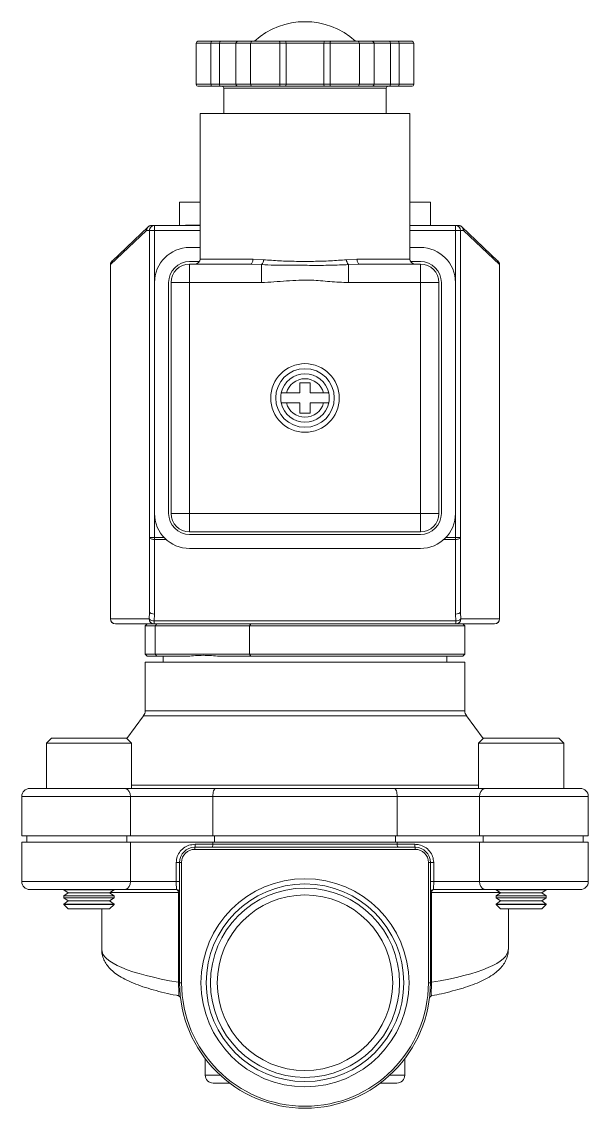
# Model space of a CAD drawing. Header units: millimetres. Extents: x 57 to 386, y 23 to 272.
# Drawn here: x 184.2 to 240.7, y 164.1 to 272.4 of the extents above; entities that cross this region are included whole.
import ezdxf

# ---------------------------------------------------------------- set-up
doc = ezdxf.new("R2010")
doc.units = ezdxf.units.MM

msp = doc.modelspace()

# ---------------------------------------------------------------- linework, layer by layer
at = {"color": 7, "lineweight": 5}
for p, q in [((203.04, 270.29), (201.58, 270.29)), ((201.58, 270.29), (201.58, 266.19)), ((201.81, 270.49), (203.17, 270.49)), ((203.89, 270.29), (203.04, 270.29)), ((203.04, 266.19), (203.04, 270.29)), ((203.17, 270.49), (204.02, 270.49)), ((203.89, 266.19), (203.89, 270.29)), ((204.02, 270.49), (205.76, 270.49)), ((207, 270.29), (205.54, 270.29)), ((205.54, 266.19), (205.54, 270.29)), ((205.76, 270.49), (207.12, 270.49)), ((209.92, 270.29), (207, 270.29)), ((207, 270.29), (207, 266.19)), ((207.12, 270.49), (209.84, 270.49)), ((209.84, 270.49), (210.46, 270.49)), ((209.92, 266.19), (209.92, 270.29)), ((210.54, 270.29), (209.92, 270.29)), ((210.46, 270.49), (214.38, 270.49)), ((210.54, 266.19), (210.54, 270.29)), ((214.3, 270.29), (210.54, 270.29)), ((214.92, 270.29), (214.3, 270.29)), ((214.3, 266.19), (214.3, 270.29)), ((214.38, 270.49), (215, 270.49)), ((217.84, 270.29), (214.92, 270.29)), ((214.92, 266.19), (214.92, 270.29)), ((215, 270.49), (217.72, 270.49)), ((217.72, 270.49), (219.08, 270.49)), ((217.84, 270.29), (217.84, 266.19)), ((219.3, 270.29), (217.84, 270.29)), ((219.08, 270.49), (220.82, 270.49)), ((219.3, 266.19), (219.3, 270.29)), ((220.82, 270.49), (221.67, 270.49)), ((220.95, 266.19), (220.95, 270.29)), ((221.8, 270.29), (220.95, 270.29)), ((221.67, 270.49), (223.03, 270.49)), ((221.8, 266.19), (221.8, 270.29)), ((223.26, 270.29), (221.8, 270.29)), ((223.26, 270.29), (223.26, 266.19)), ((201.58, 266.19), (203.04, 266.19)), ((203.17, 265.99), (201.81, 265.99)), ((203.04, 266.19), (203.89, 266.19)), ((204.02, 265.99), (203.17, 265.99)), ((205.76, 265.99), (204.02, 265.99)), ((204.32, 265.79), (204.32, 263.28)), ((205.54, 266.19), (207, 266.19)), ((207.12, 265.99), (205.76, 265.99)), ((207, 266.19), (209.92, 266.19)), ((209.84, 265.99), (207.12, 265.99)), ((210.46, 265.99), (209.84, 265.99)), ((209.92, 266.19), (210.54, 266.19)), ((214.38, 265.99), (210.46, 265.99)), ((210.54, 266.19), (214.3, 266.19)), ((214.3, 266.19), (214.92, 266.19)), ((215, 265.99), (214.38, 265.99)), ((214.92, 266.19), (217.84, 266.19)), ((217.72, 265.99), (215, 265.99)), ((219.08, 265.99), (217.72, 265.99)), ((217.84, 266.19), (219.3, 266.19)), ((220.82, 265.99), (219.08, 265.99)), ((220.52, 263.28), (220.52, 265.79)), ((221.67, 265.99), (220.82, 265.99)), ((220.95, 266.19), (221.8, 266.19)), ((223.03, 265.99), (221.67, 265.99)), ((221.8, 266.19), (223.26, 266.19)), ((201.96, 263.28), (201.96, 248.78)), ((201.96, 263.28), (222.88, 263.28)), ((222.88, 248.78), (222.88, 263.28)), ((199.92, 254.43), (199.92, 252.13)), ((199.92, 254.43), (201.96, 254.43)), ((222.88, 254.43), (224.92, 254.43)), ((224.92, 252.13), (224.92, 254.43)), ((196.63, 251.63), (193.03, 248.22)), ((193.18, 248.58), (196.78, 251.99)), ((196.91, 251.63), (196.63, 251.63)), ((196.91, 251.63), (196.92, 251.63)), ((196.91, 213.77), (196.91, 251.63)), ((197.42, 251.63), (196.92, 251.63)), ((196.92, 221.03), (196.92, 251.63)), ((197.12, 252.13), (197.42, 252.13)), ((197.42, 252.13), (197.42, 251.63)), ((197.42, 252.13), (201.96, 252.13)), ((200.52, 252.14), (201.96, 252.14)), ((200.52, 252.13), (200.52, 252.14)), ((222.88, 252.13), (227.42, 252.13)), ((227.42, 251.63), (227.42, 252.13)), ((227.42, 252.13), (227.72, 252.13)), ((227.92, 251.63), (227.42, 251.63)), ((227.92, 251.63), (227.92, 221.03)), ((227.92, 251.63), (227.93, 251.63)), ((227.93, 251.63), (227.93, 213.77)), ((228.21, 251.63), (227.93, 251.63)), ((228.06, 251.99), (231.66, 248.58)), ((231.81, 248.22), (228.21, 251.63)), ((201.96, 249.93), (200.92, 249.93)), ((223.92, 249.93), (222.88, 249.93)), ((193.03, 248.22), (193.03, 212.93)), ((193.03, 248.22), (193.03, 212.93)), ((201.89, 248.53), (200.92, 248.53)), ((200.92, 248.28), (200.92, 246.43)), ((200.92, 248.28), (206.99, 248.28)), ((208.09, 248.22), (206.99, 248.28)), ((207.24, 248.78), (208.28, 248.71)), ((208.09, 248.22), (208.09, 246.43)), ((216.56, 248.71), (217.6, 248.78)), ((217.85, 248.28), (216.75, 248.22)), ((216.75, 248.22), (216.75, 246.43)), ((217.85, 248.28), (223.92, 248.28)), ((223.92, 248.53), (222.95, 248.53)), ((223.92, 248.28), (223.92, 246.43)), ((231.81, 212.93), (231.81, 248.22)), ((231.81, 212.93), (231.81, 248.22)), ((197.42, 246.43), (197.42, 223.43)), ((198.82, 246.43), (198.82, 223.43)), ((199.07, 223.43), (199.07, 246.43)), ((199.07, 246.43), (200.92, 246.43)), ((200.92, 246.43), (200.92, 223.43)), ((208.09, 246.43), (200.92, 246.43)), ((223.92, 246.43), (216.75, 246.43)), ((223.92, 223.43), (223.92, 246.43)), ((223.92, 246.43), (225.77, 246.43)), ((225.77, 246.43), (225.77, 223.43)), ((226.02, 223.43), (226.02, 246.43)), ((227.42, 223.43), (227.42, 246.43)), ((212.92, 236.43), (211.92, 236.43)), ((211.92, 236.43), (211.92, 235.43)), ((212.92, 235.43), (212.92, 236.43)), ((211.92, 235.43), (210.57, 235.43)), ((214.27, 235.43), (212.92, 235.43)), ((210.57, 234.43), (211.92, 234.43)), ((211.92, 234.43), (211.92, 233.43)), ((212.92, 233.43), (212.92, 234.43)), ((212.92, 234.43), (214.27, 234.43)), ((211.92, 233.43), (212.92, 233.43)), ((200.92, 223.43), (199.07, 223.43)), ((200.92, 223.43), (200.92, 221.58)), ((200.92, 223.43), (223.92, 223.43)), ((223.92, 223.43), (223.92, 221.58)), ((223.92, 223.43), (225.77, 223.43)), ((196.92, 221.03), (197.42, 221.03)), ((196.92, 213.77), (196.92, 221.03)), ((197.42, 221.03), (197.42, 220.83)), ((223.92, 221.58), (200.92, 221.58)), ((200.92, 221.33), (223.92, 221.33)), ((227.42, 220.83), (227.42, 221.03)), ((227.42, 221.03), (227.92, 221.03)), ((227.92, 221.03), (227.92, 213.77)), ((197.42, 220.83), (197.42, 213.39)), ((200.92, 219.93), (223.92, 219.93)), ((227.42, 213.39), (227.42, 220.83)), ((196.88, 212.93), (196.92, 213.56)), ((196.91, 213.77), (196.92, 213.77)), ((197.42, 213.39), (197.37, 212.73)), ((227.47, 212.73), (227.42, 213.39)), ((227.92, 213.77), (227.93, 213.77)), ((227.92, 213.56), (227.96, 212.93)), ((193.03, 212.93), (196.88, 212.93)), ((197.37, 212.43), (193.53, 212.43)), ((196.69, 212.43), (196.49, 212.23)), ((197.37, 212.73), (227.47, 212.73)), ((197.37, 212.73), (197.37, 212.43)), ((227.47, 212.43), (197.37, 212.43)), ((197.47, 212.23), (197.65, 212.43)), ((207.01, 212.43), (206.9, 212.23)), ((227.47, 212.43), (227.47, 212.73)), ((231.31, 212.43), (227.47, 212.43)), ((227.96, 212.93), (231.81, 212.93)), ((228.36, 212.23), (228.16, 212.43)), ((196.49, 212.23), (196.49, 209.4)), ((197.47, 212.23), (196.49, 212.23)), ((206.9, 212.23), (197.47, 212.23)), ((197.47, 209.4), (197.47, 212.23)), ((228.36, 212.23), (206.9, 212.23)), ((206.9, 209.4), (206.9, 212.23)), ((228.36, 209.4), (228.36, 212.23)), ((196.49, 209.4), (196.69, 209.2)), ((196.49, 209.4), (197.47, 209.4)), ((197.65, 209.2), (196.69, 209.2)), ((197.65, 209.2), (197.47, 209.4)), ((197.47, 209.4), (206.9, 209.4)), ((200.74, 209.2), (197.65, 209.2)), ((198.27, 209.2), (198.27, 208.59)), ((207.01, 209.2), (203.91, 209.2)), ((206.9, 209.4), (228.36, 209.4)), ((206.9, 209.4), (207.01, 209.2)), ((228.16, 209.2), (207.01, 209.2)), ((226.57, 208.59), (226.57, 209.2)), ((228.16, 209.2), (228.36, 209.4)), ((196.49, 208.59), (196.49, 203.75)), ((228.36, 208.59), (196.49, 208.59)), ((228.36, 203.75), (228.36, 208.59)), ((196.33, 203.27), (194.64, 201)), ((230.2, 201), (228.51, 203.27)), ((187.13, 201.02), (186.63, 200.52)), ((186.63, 200.52), (186.63, 196.02)), ((186.63, 200.52), (195.13, 200.52)), ((187.13, 201.02), (194.63, 201.02)), ((195.13, 200.52), (194.63, 201.02)), ((195.13, 196.02), (195.13, 200.52)), ((230.22, 201.02), (229.72, 200.52)), ((229.72, 200.52), (229.72, 196.02)), ((229.72, 200.52), (238.22, 200.52)), ((230.22, 201.02), (237.72, 201.02)), ((238.22, 200.52), (237.72, 201.02)), ((238.22, 196.02), (238.22, 200.52)), ((184.98, 196.02), (194.47, 196.02)), ((194.47, 196.02), (203.51, 196.02)), ((203.51, 196.02), (221.33, 196.02)), ((221.33, 196.02), (230.38, 196.02)), ((230.38, 196.02), (239.87, 196.02)), ((184.18, 195.22), (184.18, 191.31)), ((195.01, 191.31), (195.01, 195.22)), ((203.23, 195.22), (195.01, 195.22)), ((203.23, 195.22), (203.23, 191.31)), ((221.61, 195.22), (203.23, 195.22)), ((229.83, 195.22), (221.61, 195.22)), ((221.61, 191.31), (221.61, 195.22)), ((229.83, 195.22), (229.83, 191.31)), ((240.67, 191.31), (240.67, 195.22)), ((195.01, 191.31), (184.18, 191.31)), ((184.18, 190.65), (184.18, 186.74)), ((184.18, 190.65), (195.01, 190.65)), ((184.68, 191.31), (184.68, 190.65)), ((194.67, 190.65), (194.67, 191.31)), ((203.23, 191.31), (195.01, 191.31)), ((195.01, 186.74), (195.01, 190.65)), ((195.01, 190.65), (203.23, 190.65)), ((221.61, 191.31), (203.23, 191.31)), ((203.23, 190.45), (203.23, 190.65)), ((203.23, 190.65), (221.61, 190.65)), ((203.4, 190.65), (203.4, 191.31)), ((221.44, 190.65), (221.44, 191.31)), ((229.83, 191.31), (221.61, 191.31)), ((221.61, 190.45), (221.61, 190.65)), ((221.61, 190.65), (229.83, 190.65)), ((240.67, 191.31), (229.83, 191.31)), ((229.83, 186.74), (229.83, 190.65)), ((229.83, 190.65), (240.67, 190.65)), ((230.17, 190.65), (230.17, 191.31)), ((240.17, 190.65), (240.17, 191.31)), ((240.67, 186.74), (240.67, 190.65)), ((201.42, 189.95), (201.42, 190.15)), ((201.42, 190.15), (223.42, 190.15)), ((223.42, 189.95), (201.42, 189.95)), ((201.46, 190.45), (203.23, 190.45)), ((203.23, 190.45), (221.61, 190.45)), ((221.61, 190.45), (223.38, 190.45)), ((223.42, 190.15), (223.42, 189.95)), ((199.59, 186.74), (199.59, 188.65)), ((199.59, 188.65), (199.92, 188.65)), ((200.12, 188.65), (199.92, 188.65)), ((199.92, 176.65), (199.92, 188.65)), ((200.12, 188.65), (200.12, 176.65)), ((224.72, 176.65), (224.72, 188.65)), ((224.92, 188.65), (224.72, 188.65)), ((224.92, 188.65), (224.92, 176.65)), ((225.25, 188.65), (224.92, 188.65)), ((225.25, 188.65), (225.25, 186.74)), ((195.01, 186.74), (199.59, 186.74)), ((199.92, 186.74), (199.59, 186.74)), ((225.25, 186.74), (224.92, 186.74)), ((225.25, 186.74), (229.83, 186.74)), ((194.47, 185.94), (184.98, 185.94)), ((188.38, 185.94), (188.38, 185.93)), ((188.38, 185.93), (188.82, 185.62)), ((188.38, 185.93), (190.88, 185.93)), ((188.82, 185.62), (188.38, 185.3)), ((188.38, 185.3), (188.38, 185.13)), ((188.38, 185.3), (190.88, 185.3)), ((188.82, 185.62), (190.88, 185.62)), ((190.88, 185.93), (193.38, 185.93)), ((190.88, 185.62), (192.93, 185.62)), ((190.88, 185.3), (193.38, 185.3)), ((192.93, 185.62), (193.38, 185.93)), ((193.38, 185.3), (192.93, 185.62)), ((193.38, 185.93), (193.38, 185.94)), ((193.38, 185.13), (193.38, 185.3)), ((199.62, 185.94), (194.47, 185.94)), ((199.92, 185.64), (199.81, 185.64)), ((199.81, 176.71), (199.81, 185.64)), ((224.92, 185.64), (225.03, 185.64)), ((225.03, 185.64), (225.03, 176.71)), ((230.38, 185.94), (225.22, 185.94)), ((239.87, 185.94), (230.38, 185.94)), ((231.47, 185.94), (231.47, 185.93)), ((231.47, 185.93), (231.91, 185.62)), ((231.47, 185.93), (233.97, 185.93)), ((231.91, 185.62), (231.47, 185.3)), ((231.47, 185.3), (231.47, 185.13)), ((231.47, 185.3), (233.97, 185.3)), ((231.91, 185.62), (233.97, 185.62)), ((233.97, 185.93), (236.47, 185.93)), ((233.97, 185.62), (236.02, 185.62)), ((233.97, 185.3), (236.47, 185.3)), ((236.02, 185.62), (236.47, 185.93)), ((236.47, 185.3), (236.02, 185.62)), ((236.47, 185.93), (236.47, 185.94)), ((236.47, 185.13), (236.47, 185.3)), ((188.38, 185.13), (188.82, 184.82)), ((188.38, 185.13), (190.88, 185.13)), ((188.82, 184.82), (188.38, 184.5)), ((188.38, 184.5), (188.38, 184.46)), ((188.38, 184.5), (190.88, 184.5)), ((188.38, 184.46), (188.82, 184.02)), ((188.38, 184.46), (193.38, 184.46)), ((188.82, 184.82), (190.88, 184.82)), ((190.88, 185.13), (193.38, 185.13)), ((190.88, 184.82), (192.93, 184.82)), ((190.88, 184.5), (193.38, 184.5)), ((192.93, 184.82), (193.38, 185.13)), ((193.38, 184.5), (192.93, 184.82)), ((192.93, 184.02), (193.38, 184.46)), ((193.38, 184.46), (193.38, 184.5)), ((231.47, 185.13), (231.91, 184.82)), ((231.47, 185.13), (233.97, 185.13)), ((231.91, 184.82), (231.47, 184.5)), ((231.47, 184.5), (231.47, 184.46)), ((231.47, 184.5), (233.97, 184.5)), ((231.47, 184.46), (231.91, 184.02)), ((231.47, 184.46), (236.47, 184.46)), ((231.91, 184.82), (233.97, 184.82)), ((233.97, 185.13), (236.47, 185.13)), ((233.97, 184.82), (236.02, 184.82)), ((233.97, 184.5), (236.47, 184.5)), ((236.02, 184.82), (236.47, 185.13)), ((236.47, 184.5), (236.02, 184.82)), ((236.02, 184.02), (236.47, 184.46)), ((236.47, 184.46), (236.47, 184.5)), ((188.82, 184.02), (192.93, 184.02)), ((192.15, 184.02), (192.15, 179.97)), ((231.91, 184.02), (236.02, 184.02)), ((232.7, 179.97), (232.7, 184.02)), ((199.81, 176.66), (199.81, 176.71)), ((199.92, 176.71), (199.81, 176.71)), ((200.12, 176.65), (199.92, 176.65)), ((224.92, 176.65), (224.72, 176.65)), ((224.92, 176.71), (225.03, 176.71)), ((225.03, 176.71), (225.03, 176.66)), ((202.47, 169.08), (202.47, 167.45)), ((222.37, 167.45), (222.37, 169.08)), ((204.92, 166.65), (203.27, 166.65)), ((221.57, 166.65), (219.92, 166.65))]:
    msp.add_line(p, q, dxfattribs=at)
at = {"color": 8, "lineweight": 5}
for p, q in [((205.54, 270.29), (203.89, 270.29)), ((220.95, 270.29), (219.3, 270.29)), ((203.89, 266.19), (205.54, 266.19)), ((220.52, 265.79), (204.32, 265.79)), ((219.3, 266.19), (220.95, 266.19)), ((197.42, 251.63), (197.42, 246.43)), ((201.96, 251.63), (197.42, 251.63)), ((227.42, 251.63), (222.88, 251.63)), ((227.42, 246.43), (227.42, 251.63)), ((193.03, 248.22), (193.03, 248.22)), ((201.96, 248.78), (207.24, 248.78)), ((217.6, 248.78), (222.88, 248.78)), ((231.81, 248.22), (231.81, 248.22)), ((197.42, 223.43), (197.42, 221.03)), ((227.42, 221.03), (227.42, 223.43)), ((197.42, 221.03), (198.37, 221.03)), ((226.47, 221.03), (227.42, 221.03)), ((198.57, 220.83), (197.42, 220.83)), ((227.42, 220.83), (226.27, 220.83)), ((193.03, 212.93), (193.03, 212.93)), ((231.81, 212.93), (231.81, 212.93)), ((196.49, 203.75), (228.36, 203.75)), ((228.51, 203.27), (196.33, 203.27)), ((195.13, 196.34), (229.72, 196.34)), ((195.01, 195.22), (184.18, 195.22)), ((240.67, 195.22), (229.83, 195.22)), ((184.18, 186.74), (195.01, 186.74)), ((229.83, 186.74), (240.67, 186.74)), ((199.81, 185.64), (192.96, 185.64)), ((231.88, 185.64), (225.03, 185.64)), ((202.47, 167.45), (203.96, 167.45)), ((220.88, 167.45), (222.37, 167.45))]:
    msp.add_line(p, q, dxfattribs=at)
at = {"color": 7, "lineweight": 5, "flags": 128}
for points in [[(207.24, 248.78), (207.23, 248.68), (207.22, 248.58), (207.2, 248.5), (207.16, 248.42), (207.13, 248.36), (207.08, 248.31), (207.04, 248.29), (206.99, 248.28)], [(217.6, 248.78), (217.61, 248.68), (217.62, 248.58), (217.64, 248.5), (217.68, 248.42), (217.71, 248.36), (217.76, 248.31), (217.8, 248.29), (217.85, 248.28)], [(196.92, 221.03), (196.93, 220.99), (196.96, 220.95), (197, 220.92), (197.07, 220.89), (197.14, 220.86), (197.23, 220.85), (197.32, 220.83), (197.42, 220.83)], [(227.42, 220.83), (227.52, 220.83), (227.61, 220.85), (227.7, 220.86), (227.77, 220.89), (227.84, 220.92), (227.88, 220.95), (227.91, 220.99), (227.92, 221.03)], [(203.23, 195.22), (203.24, 195.37), (203.25, 195.52), (203.28, 195.66), (203.31, 195.78), (203.35, 195.88), (203.4, 195.95), (203.45, 196), (203.51, 196.02)], [(221.61, 195.22), (221.6, 195.37), (221.59, 195.52), (221.56, 195.66), (221.53, 195.78), (221.49, 195.88), (221.44, 195.95), (221.39, 196), (221.33, 196.02)], [(203.23, 190.45), (203.23, 190.39), (203.22, 190.33), (203.21, 190.28), (203.2, 190.23), (203.19, 190.2), (203.17, 190.17), (203.15, 190.15), (203.13, 190.15)], [(221.61, 190.45), (221.61, 190.39), (221.62, 190.33), (221.63, 190.28), (221.64, 190.23), (221.66, 190.2), (221.67, 190.17), (221.69, 190.15), (221.71, 190.15)], [(199.81, 185.64), (199.8, 185.69), (199.79, 185.75), (199.78, 185.8), (199.75, 185.85), (199.72, 185.88), (199.69, 185.91), (199.66, 185.93), (199.62, 185.94)], [(225.22, 185.94), (225.18, 185.93), (225.15, 185.91), (225.12, 185.88), (225.09, 185.85), (225.06, 185.8), (225.05, 185.75), (225.04, 185.69), (225.03, 185.64)]]:
    msp.add_lwpolyline(points, dxfattribs=at)
at = {"color": 7, "lineweight": 5}
for centre, radius in [((212.42, 234.93), 3.42), ((212.42, 234.93), 2.92), ((212.42, 176.65), 10.37), ((212.42, 176.65), 9.85), ((212.42, 176.65), 9.43), ((212.42, 176.65), 8.75)]:
    msp.add_circle(centre, radius, dxfattribs=at)
for centre, radius, start, end in [((212.42, 264.93), 7.5, 47.8451, 132.1549), ((204.12, 265.79), 0.2, 0, 90), ((220.72, 265.79), 0.2, 90, 180), ((197.12, 251.63), 0.497, 90.3719, 180.3658), ((197.11, 251.64), 0.483, 133.633, 181.576), ((197.12, 251.63), 0.5, 90, 133.4926), ((197.42, 251.63), 0.5, 90, 180), ((227.42, 251.63), 0.5, 0, 90), ((227.72, 251.63), 0.497, 359.634, 89.6279), ((227.72, 251.63), 0.5, 46.5074, 90), ((227.73, 251.64), 0.483, 358.4249, 46.3661), ((200.92, 246.43), 3.5, 90, 180), ((223.92, 246.43), 3.5, 0, 90), ((193.53, 248.22), 0.5, 133.4926, 180), ((193.52, 248.23), 0.483, 133.6344, 181.5747), ((200.92, 246.43), 2.1, 90, 180), ((200.92, 246.43), 1.85, 90, 180), ((201.46, 248.78), 0.5, 270, 0), ((207.63, 248.7), 0.659, 314.4107, 1.3391), ((217.22, 248.7), 0.659, 178.6609, 225.5893), ((223.38, 248.78), 0.5, 180, 270), ((223.92, 246.43), 2.1, 0, 90), ((223.92, 246.43), 1.85, 0, 90), ((231.31, 248.22), 0.5, 0, 46.5074), ((231.32, 248.23), 0.483, 358.428, 46.365), ((212.42, 234.93), 2.42, 11.9239, 168.0761), ((212.42, 234.93), 1.92, 15.0948, 164.9052), ((212.42, 234.93), 2.42, 168.0761, 191.9239), ((212.42, 234.93), 2.42, 348.0761, 11.9239), ((212.42, 234.93), 2.42, 191.9239, 348.0761), ((212.42, 234.93), 1.92, 195.0948, 344.9052), ((200.92, 223.43), 3.5, 180, 270), ((200.92, 223.43), 2.1, 180, 270), ((200.92, 223.43), 1.85, 180, 270), ((223.92, 223.43), 1.85, 270, 0), ((223.92, 223.43), 3.5, 270, 0), ((223.92, 223.43), 2.1, 270, 0), ((196.5, 213.59), 0.425, 356.0202, 359.9569), ((228.34, 213.59), 0.427, 180.0593, 183.9783), ((193.53, 212.93), 0.5, 180, 270), ((193.53, 212.92), 0.497, 179.6333, 269.629), ((197.33, 213.32), 0.595, 221.3872, 274.587), ((197.38, 212.92), 0.497, 179.6338, 269.629), ((227.51, 213.32), 0.595, 265.4135, 318.6123), ((227.46, 212.92), 0.497, 270.3712, 0.366), ((231.31, 212.93), 0.5, 270, 0), ((231.31, 212.92), 0.497, 270.3712, 0.366), ((195.69, 203.75), 0.8, 323.3146, 0), ((229.16, 203.75), 0.8, 180, 216.6854), ((184.98, 195.22), 0.8, 90, 180), ((194.31, 195.32), 0.71, 351.32, 77.1993), ((230.53, 195.32), 0.71, 102.8003, 188.6804), ((239.87, 195.22), 0.8, 0, 90), ((201.42, 188.65), 1.5, 90, 180), ((201.42, 188.65), 1.3, 90, 180), ((200.83, 190.37), 0.633, 339.0739, 6.6961), ((224.01, 190.37), 0.633, 173.3068, 200.9232), ((223.42, 188.65), 1.5, 0, 90), ((223.42, 188.65), 1.3, 0, 90), ((184.98, 186.74), 0.8, 180, 270), ((194.31, 186.63), 0.71, 282.8007, 8.6799), ((230.53, 186.63), 0.71, 171.3198, 257.1996), ((239.87, 186.74), 0.8, 270, 0), ((199.62, 185.64), 0.3, 0, 90), ((225.22, 185.64), 0.3, 90, 180), ((199.82, 176.23), 0.425, 77.0315, 92.2978), ((212.42, 176.65), 12.5, 180, 0), ((212.42, 176.65), 12.3, 180, 0), ((225.02, 176.23), 0.425, 87.7012, 102.9695), ((203.27, 167.45), 0.8, 180, 270), ((221.57, 167.45), 0.8, 270, 0)]:
    msp.add_arc(centre, radius, start, end, dxfattribs=at)
for centre, major_axis, ratio, start_param, end_param in [((201.81, 270.29), (0.231, 0), 0.866025, 1.570796, 3.141593), ((203.17, 270.29), (0, 0.2), 0.658919, 0, 1.570796), ((204.02, 270.29), (0, 0.2), 0.658919, 0, 1.570796), ((205.76, 270.29), (0.215, 0), 0.931852, 1.570796, 3.141593), ((207.12, 270.29), (0, 0.2), 0.57735, 0, 1.570796), ((209.84, 270.29), (0, 0.2), 0.414214, 4.712389, 6.283185), ((210.46, 270.29), (0, 0.2), 0.414214, 4.712389, 6.283185), ((214.38, 270.29), (0, 0.2), 0.414214, 0, 1.570796), ((215, 270.29), (0, 0.2), 0.414214, 0, 1.570796), ((217.72, 270.29), (0, 0.2), 0.57735, 4.712389, 6.283185), ((219.08, 270.29), (0.215, 0), 0.931852, 0, 1.570796), ((220.82, 270.29), (0, 0.2), 0.658919, 4.712389, 6.283185), ((221.67, 270.29), (0, 0.2), 0.658919, 4.712389, 6.283185), ((223.03, 270.29), (-0.231, 0), 0.866025, 3.141593, 4.712389), ((201.81, 266.19), (-0.231, 0), 0.866025, 0, 1.570796), ((203.17, 266.19), (0, 0.2), 0.658919, 1.570796, 3.141593), ((204.02, 266.19), (0, 0.2), 0.658919, 1.570796, 3.141593), ((205.76, 266.19), (0.215, 0), 0.931852, 3.141593, 4.712389), ((207.12, 266.19), (0, 0.2), 0.57735, 1.570796, 3.141593), ((209.84, 266.19), (0, 0.2), 0.414214, 3.141593, 4.712389), ((210.46, 266.19), (0, 0.2), 0.414214, 3.141593, 4.712389), ((214.38, 266.19), (0, 0.2), 0.414214, 1.570796, 3.141593), ((215, 266.19), (0, 0.2), 0.414214, 1.570796, 3.141593), ((217.72, 266.19), (0, 0.2), 0.57735, 3.141593, 4.712389), ((219.08, 266.19), (0.215, 0), 0.931852, 4.712389, 6.283185), ((220.82, 266.19), (0, 0.2), 0.658919, 3.141593, 4.712389), ((221.67, 266.19), (0, 0.2), 0.658919, 3.141593, 4.712389), ((223.03, 266.19), (-0.231, 0), 0.866025, 1.570796, 3.141593), ((197.42, 251.63), (0.506, 0), 0.987372, 1.570796, 3.141593), ((227.42, 251.63), (0.506, 0), 0.987372, 0, 1.570796), ((197.91, 228), (0.98, 14.44), 0.011953, 2.968069, 3.114771), ((197.42, 228), (0.49, 14.41), 0.005545, 2.981082, 3.127784), ((197.42, 213.59), (0.501, 0), 0.398296, 3.288324, 4.712418), ((197.42, 213.59), (0.5, -0.035), 0.397474, 3.316178, 4.740272), ((227.42, 213.59), (0.5, 0.035), 0.397474, 4.684506, 6.1086), ((227.42, 213.59), (0.501, 0), 0.398296, 4.71236, 6.136454), ((227.42, 228), (-0.49, 14.41), 0.005545, 3.155401, 3.302104), ((226.93, 228), (-0.98, 14.44), 0.011953, 3.168414, 3.315117)]:
    msp.add_ellipse(centre, major_axis=major_axis, ratio=ratio, start_param=start_param, end_param=end_param, dxfattribs=at)
at = {"color": 8, "lineweight": 5}
for start_param, end_param in [(3.140901, 4.040949), (5.383829, 6.282431)]:
    msp.add_ellipse((212.42, 179.97), major_axis=(20.27, 0), ratio=0.205528, start_param=start_param, end_param=end_param, dxfattribs=at)
at = {"color": 7, "lineweight": 5}
for points, knots in [([(216.75, 248.22), (216.16, 248.2), (214.96, 248.14), (213.1, 248.15), (211.22, 248.15), (209.54, 248.15), (208.51, 248.2), (208.09, 248.22)], [0, 0, 0, 0, 0.210398, 0.424644, 0.635055, 0.849598, 1, 1, 1, 1]), ([(208.28, 248.71), (208.81, 248.67), (209.87, 248.58), (211.55, 248.54), (213.27, 248.54), (214.97, 248.58), (216.03, 248.67), (216.56, 248.71)], [0, 0, 0, 0, 0.196982, 0.399627, 0.598173, 0.802321, 1, 1, 1, 1]), ([(216.75, 246.43), (216.14, 246.46), (214.9, 246.51), (212.85, 246.74), (210.57, 246.59), (208.91, 246.48), (208.09, 246.43)], [0, 0, 0, 0, 0.213435, 0.427094, 0.713124, 1, 1, 1, 1]), ([(210.57, 235.43), (210.51, 235.43), (210.39, 235.43), (210.23, 235.43), (210.12, 235.43), (210.06, 235.43), (210.05, 235.43), (210.05, 235.43)], [0, 0, 0, 0, 0.2229168, 0.4460203, 0.6643293, 0.8768758, 1, 1, 1, 1]), ([(214.79, 235.43), (214.78, 235.43), (214.77, 235.43), (214.69, 235.43), (214.56, 235.43), (214.42, 235.43), (214.32, 235.43), (214.27, 235.43)], [0, 0, 0, 0, 0.207999, 0.415936, 0.625589, 0.839603, 1, 1, 1, 1]), ([(210.05, 234.43), (210.06, 234.43), (210.07, 234.43), (210.15, 234.43), (210.28, 234.43), (210.42, 234.43), (210.52, 234.43), (210.57, 234.43)], [0, 0, 0, 0, 0.207999, 0.415936, 0.625585, 0.839603, 1, 1, 1, 1]), ([(214.27, 234.43), (214.33, 234.43), (214.45, 234.43), (214.61, 234.43), (214.72, 234.43), (214.78, 234.43), (214.79, 234.43), (214.79, 234.43)], [0, 0, 0, 0, 0.222917, 0.446017, 0.664327, 0.876876, 1, 1, 1, 1]), ([(203.91, 209.2), (203.36, 209.24), (202.24, 209.33), (201.24, 209.24), (200.74, 209.2)], [0, 0, 0, 0, 0.496963, 1, 1, 1, 1]), ([(199.59, 188.65), (199.6, 188.79), (199.62, 189.14), (199.87, 189.65), (200.29, 190.09), (200.84, 190.39), (201.25, 190.43), (201.46, 190.45)], [0, 0, 0, 0, 0.151734, 0.362949, 0.573495, 0.785962, 1, 1, 1, 1]), ([(223.38, 190.45), (223.52, 190.44), (223.87, 190.41), (224.39, 190.2), (224.87, 189.79), (225.19, 189.25), (225.23, 188.85), (225.25, 188.65)], [0, 0, 0, 0, 0.146667, 0.362928, 0.578123, 0.789899, 1, 1, 1, 1]), ([(199.62, 185.94), (199.62, 185.94), (199.61, 185.95), (199.6, 186.05), (199.59, 186.23), (199.59, 186.46), (199.59, 186.63), (199.59, 186.72), (199.59, 186.74)], [0, 0, 0, 0, 0.144947, 0.360198, 0.574051, 0.78695, 0.968923, 1, 1, 1, 1]), ([(225.25, 186.74), (225.25, 186.68), (225.25, 186.53), (225.25, 186.31), (225.24, 186.1), (225.23, 185.97), (225.22, 185.94), (225.22, 185.94), (225.22, 185.94)], [0, 0, 0, 0, 0.137169, 0.351408, 0.567018, 0.783259, 0.964849, 1, 1, 1, 1]), ([(192.16, 179.98), (192.16, 179.9), (192.14, 179.63), (192.26, 179.19), (192.48, 178.69), (192.8, 178.24), (193.22, 177.81), (193.77, 177.39), (194.46, 176.99), (195.29, 176.61), (196.24, 176.26), (197.27, 175.94), (198.39, 175.65), (199.23, 175.47), (199.71, 175.38), (199.77, 175.37)], [0, 0, 0, 0, 0.027621, 0.092353, 0.157311, 0.225935, 0.302016, 0.389227, 0.488191, 0.59259, 0.694643, 0.793902, 0.891048, 0.986669, 1, 1, 1, 1]), ([(225.08, 175.37), (225.4, 175.43), (226.13, 175.58), (227.16, 175.83), (228.2, 176.13), (229.15, 176.45), (230.02, 176.81), (230.8, 177.22), (231.44, 177.66), (231.94, 178.12), (232.3, 178.59), (232.54, 179.08), (232.68, 179.55), (232.68, 179.85), (232.68, 179.96)], [0, 0, 0, 0, 0.074916, 0.169987, 0.266166, 0.363815, 0.463473, 0.565902, 0.671708, 0.756684, 0.830201, 0.896704, 0.959529, 1, 1, 1, 1]), ([(199.77, 175.36), (199.79, 175.36), (199.85, 175.35), (199.91, 175.3), (199.96, 175.25), (199.98, 175.21), (200, 175.17), (200.01, 175.14), (200.01, 175.12), (200.01, 175.12), (200.01, 175.11), (200.01, 175.11), (200.01, 175.11), (200.02, 175.11), (200.01, 175.12), (200.01, 175.16), (200.01, 175.19)], [0, 0, 0, 0, 0.078172, 0.154777, 0.21955, 0.273395, 0.315933, 0.346217, 0.3593, 0.365961, 0.371177, 0.378428, 0.392232, 0.42963, 0.591022, 1, 1, 1, 1]), ([(224.83, 175.14), (224.83, 175.14), (224.84, 175.17), (224.87, 175.23), (224.93, 175.31), (225.01, 175.35), (225.06, 175.36), (225.07, 175.36)], [0, 0, 0, 0, 0.041837, 0.29054, 0.54087, 0.879651, 1, 1, 1, 1])]:
    msp.add_open_spline(points, degree=3, knots=knots, dxfattribs=at)
at = {"color": 8, "lineweight": 5}
for points, knots in [([(199.77, 175.38), (199.79, 175.38), (199.82, 175.38), (199.83, 175.58), (199.83, 175.86), (199.82, 176.23), (199.81, 176.51), (199.81, 176.66)], [0, 0, 0, 0, 0.257428, 0.462929, 0.645243, 0.823118, 1, 1, 1, 1]), ([(225.03, 176.66), (225.03, 176.52), (225.03, 176.36), (225.02, 176.07), (225.01, 175.91), (225.01, 175.68), (225.01, 175.48), (225.03, 175.35), (225.06, 175.38), (225.07, 175.39)], [0, 0, 0, 0, 0.168299, 0.199322, 0.396169, 0.406235, 0.616719, 0.878248, 1, 1, 1, 1])]:
    msp.add_open_spline(points, degree=3, knots=knots, dxfattribs=at)

doc.saveas('drawing.dxf')
